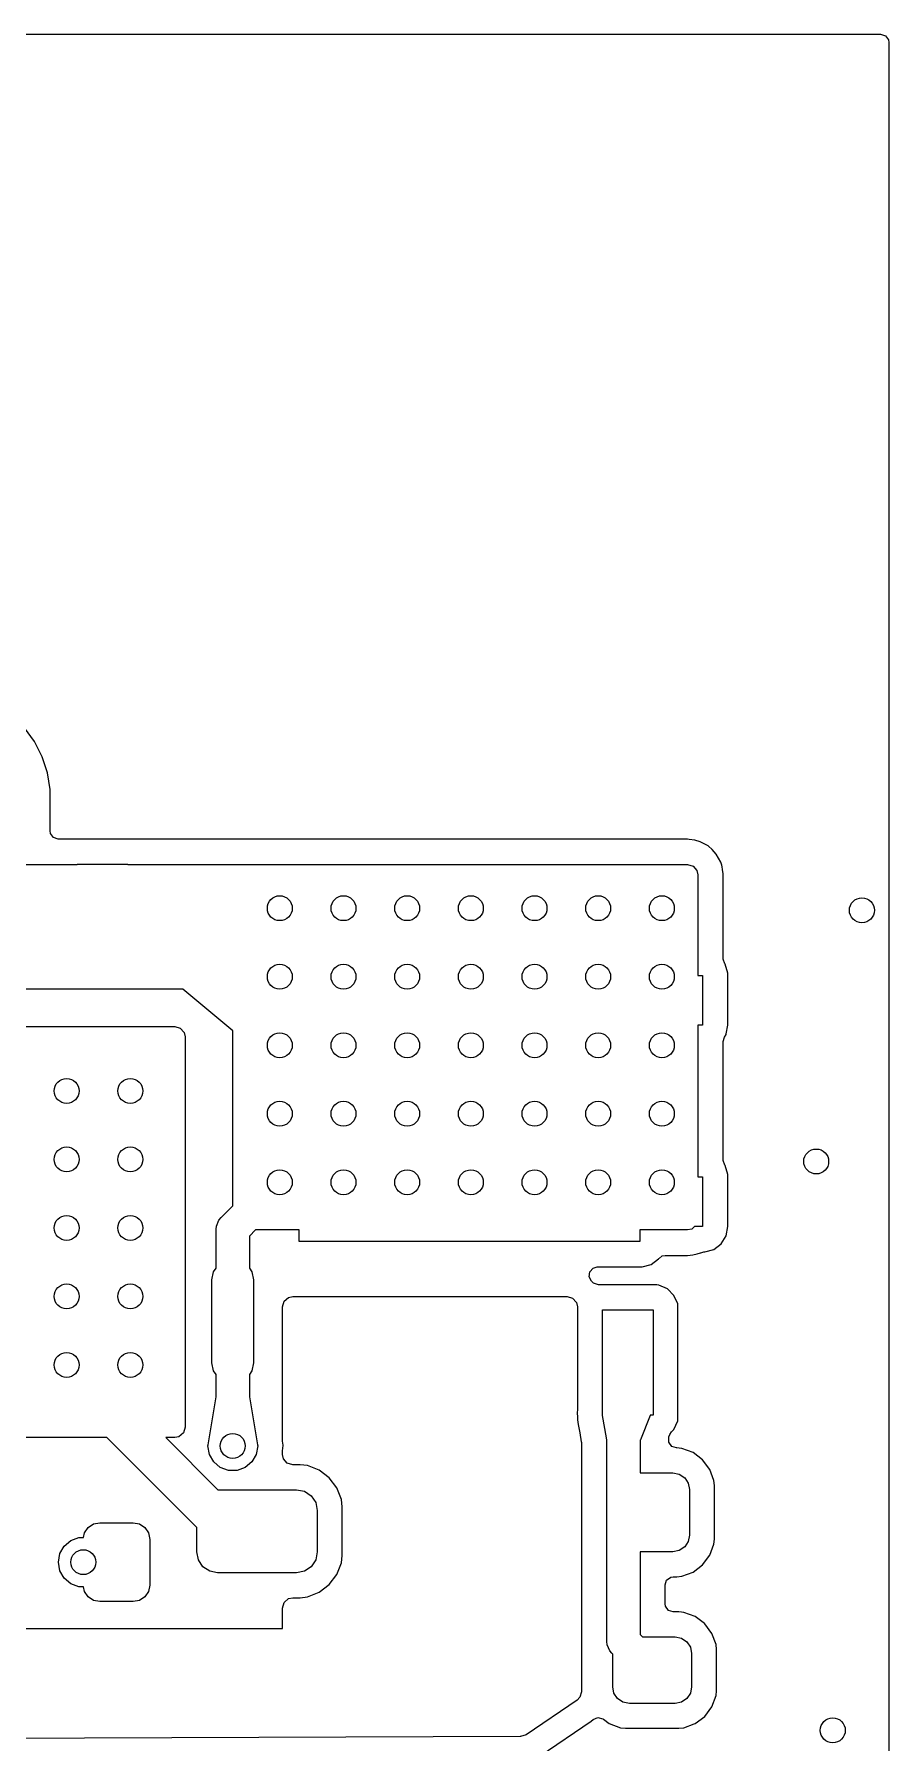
# Model space of a CAD drawing. Extents: x 4.86 to 6.59, y -5.87 to -4.13.
# Drawn here: x 6.189 to 6.594, y -4.944 to -4.134 of the extents above; entities that cross this region are included whole.
import ezdxf

# ---------------------------------------------------------------- set-up
doc = ezdxf.new("R2010")
doc.units = 0
doc.header["$MEASUREMENT"] = 0
doc.layers.add('BLACK', color=7, linetype='CONTINUOUS')

msp = doc.modelspace()

# ---------------------------------------------------------------- linework, layer by layer
at = {"layer": 'BLACK', "linetype": 'CONTINUOUS'}
for p, q in [((4.86612, -4.13388), (6.59057, -4.13388)), ((6.59057, -4.13388), (6.59286, -4.13462)), ((6.59286, -4.13462), (6.59428, -4.13657)), ((6.59428, -4.13657), (6.59447, -4.13778)), ((6.59447, -4.13778), (6.59447, -5.05634)), ((6.18946, -4.46923), (6.18472, -4.46271)), ((6.19312, -4.47641), (6.18946, -4.46923)), ((6.18946, -4.46923), (6.18946, -4.46923)), ((6.19516, -4.48269), (6.19312, -4.47641)), ((6.19561, -4.48407), (6.19516, -4.48269)), ((6.19687, -4.49203), (6.19561, -4.48407)), ((6.19687, -4.51163), (6.19687, -4.49203)), ((6.19706, -4.51284), (6.19687, -4.51163)), ((6.19848, -4.51479), (6.19706, -4.51284)), ((6.20077, -4.51553), (6.19848, -4.51479)), ((6.49906, -4.51553), (6.20077, -4.51553)), ((6.49985, -4.51565), (6.49906, -4.51553)), ((6.49906, -4.51553), (6.49906, -4.51553)), ((6.50244, -4.51602), (6.49985, -4.51565)), ((6.50508, -4.51679), (6.50244, -4.51602)), ((6.50244, -4.51602), (6.50244, -4.51602)), ((6.5089, -4.51873), (6.50508, -4.51679)), ((6.50508, -4.51679), (6.50508, -4.51679)), ((6.50902, -4.5188), (6.5089, -4.51873)), ((6.51078, -4.52046), (6.50902, -4.5188)), ((6.18504, -4.52756), (6.20965, -4.52756)), ((6.20965, -4.52756), (6.20965, -4.52736)), ((6.20965, -4.52736), (6.23366, -4.52736)), ((6.23366, -4.52736), (6.23366, -4.52756)), ((6.23366, -4.52756), (6.49906, -4.52756)), ((6.49906, -4.52756), (6.50169, -4.52833)), ((6.51259, -4.52254), (6.51078, -4.52046)), ((6.51482, -4.52635), (6.51259, -4.52254)), ((6.51525, -4.52786), (6.51482, -4.52635)), ((6.51543, -4.52869), (6.51525, -4.52786)), ((6.51525, -4.52786), (6.51525, -4.52786)), ((6.51525, -4.52786), (6.51525, -4.52786)), ((6.50169, -4.52833), (6.5035, -4.53041)), ((6.5035, -4.53041), (6.50394, -4.53244)), ((6.50394, -4.53244), (6.50394, -4.58012)), ((6.51569, -4.52988), (6.51543, -4.52869)), ((6.51591, -4.53198), (6.51569, -4.52988)), ((6.51596, -4.53244), (6.51591, -4.53198)), ((6.51596, -4.57225), (6.51596, -4.53244)), ((6.51597, -4.57232), (6.51596, -4.57225)), ((6.51675, -4.5746), (6.51597, -4.57232)), ((6.51687, -4.57476), (6.51675, -4.5746)), ((6.51808, -4.57901), (6.51687, -4.57476)), ((6.50394, -4.58012), (6.5061, -4.58012)), ((6.5061, -4.58012), (6.5061, -4.60374)), ((6.51813, -4.58012), (6.51808, -4.57901)), ((6.51808, -4.57901), (6.51808, -4.57901)), ((6.51808, -4.57901), (6.51808, -4.57901)), ((6.51813, -4.60374), (6.51813, -4.58012)), ((6.25984, -4.58661), (6.11118, -4.58661)), ((6.28346, -4.6063), (6.25984, -4.58661)), ((6.03736, -4.60433), (6.25594, -4.60433)), ((6.25594, -4.60433), (6.25858, -4.60511)), ((6.25858, -4.60511), (6.26039, -4.60718)), ((6.26039, -4.60718), (6.26083, -4.60921)), ((6.28346, -4.68932), (6.28346, -4.6063)), ((6.28346, -4.6063), (6.28346, -4.6063)), ((6.5061, -4.60374), (6.50394, -4.60374)), ((6.50394, -4.60374), (6.50394, -4.67559)), ((6.51655, -4.60933), (6.51732, -4.60808)), ((6.51732, -4.60808), (6.51737, -4.60779)), ((6.51737, -4.60779), (6.51813, -4.60374)), ((6.26083, -4.60921), (6.26083, -4.79433)), ((6.51596, -4.61138), (6.51655, -4.60933)), ((6.51596, -4.66773), (6.51596, -4.61138)), ((6.51597, -4.6678), (6.51596, -4.66773)), ((6.51675, -4.67007), (6.51597, -4.6678)), ((6.51687, -4.67023), (6.51675, -4.67007)), ((6.51808, -4.67448), (6.51687, -4.67023)), ((6.50394, -4.67559), (6.5061, -4.67559)), ((6.5061, -4.67559), (6.5061, -4.69921)), ((6.51813, -4.67559), (6.51808, -4.67448)), ((6.51813, -4.69921), (6.51813, -4.67559)), ((6.2779, -4.69489), (6.28346, -4.68932)), ((6.27574, -4.69892), (6.27692, -4.69608)), ((6.27692, -4.69608), (6.2779, -4.69489)), ((6.27559, -4.70046), (6.27574, -4.69892)), ((6.27559, -4.71882), (6.27559, -4.70046)), ((6.29427, -4.70079), (6.29134, -4.70372)), ((6.29134, -4.70372), (6.29134, -4.71882)), ((6.31496, -4.70079), (6.29427, -4.70079)), ((6.31496, -4.7063), (6.31496, -4.70079)), ((6.49906, -4.70079), (6.47638, -4.70079)), ((6.47638, -4.70079), (6.47638, -4.7063)), ((6.50108, -4.70035), (6.49906, -4.70079)), ((6.50239, -4.69921), (6.50108, -4.70035)), ((6.5061, -4.69921), (6.50239, -4.69921)), ((6.51499, -4.70732), (6.51732, -4.70356)), ((6.51732, -4.70356), (6.51813, -4.69921)), ((6.47638, -4.7063), (6.31496, -4.7063)), ((6.48527, -4.7144), (6.48551, -4.71414)), ((6.48551, -4.71414), (6.48561, -4.71423)), ((6.48561, -4.71423), (6.48695, -4.7131)), ((6.48695, -4.7131), (6.48842, -4.71281)), ((6.48842, -4.71281), (6.49905, -4.71281)), ((6.49905, -4.71281), (6.49906, -4.71281)), ((6.49906, -4.71281), (6.50161, -4.71254)), ((6.50161, -4.71254), (6.50364, -4.7121)), ((6.50161, -4.71254), (6.50161, -4.71254)), ((6.50161, -4.71254), (6.50161, -4.71254)), ((6.50364, -4.7121), (6.50514, -4.71167)), ((6.50364, -4.7121), (6.50364, -4.7121)), ((6.50364, -4.7121), (6.50364, -4.7121)), ((6.50514, -4.71167), (6.50537, -4.71157)), ((6.50514, -4.71167), (6.50514, -4.71167)), ((6.50537, -4.71157), (6.50539, -4.71163)), ((6.50539, -4.71163), (6.50681, -4.71121)), ((6.50681, -4.71121), (6.50721, -4.71119)), ((6.50721, -4.71119), (6.51146, -4.70998)), ((6.51146, -4.70998), (6.51499, -4.70732)), ((6.27362, -4.72441), (6.27437, -4.72064)), ((6.27437, -4.72064), (6.27559, -4.71882)), ((6.29134, -4.71882), (6.29256, -4.72064)), ((6.29256, -4.72064), (6.29331, -4.72441)), ((6.45239, -4.72295), (6.4527, -4.72056)), ((6.4527, -4.72056), (6.45435, -4.71881)), ((6.45435, -4.71881), (6.45622, -4.71833)), ((6.45622, -4.71833), (6.47638, -4.71833)), ((6.47638, -4.71833), (6.47693, -4.7183)), ((6.47693, -4.7183), (6.47749, -4.71828)), ((6.47749, -4.71828), (6.48174, -4.71707)), ((6.48174, -4.71707), (6.48527, -4.7144)), ((6.48527, -4.7144), (6.48527, -4.7144)), ((6.27362, -4.76378), (6.27362, -4.72441)), ((6.29331, -4.72441), (6.29331, -4.76378)), ((6.45355, -4.72506), (6.45239, -4.72295)), ((6.45368, -4.72518), (6.45355, -4.72506)), ((6.45382, -4.72534), (6.45368, -4.72518)), ((6.45387, -4.72541), (6.45382, -4.72534)), ((6.45453, -4.72601), (6.45387, -4.72541)), ((6.45682, -4.72675), (6.45453, -4.72601)), ((6.48444, -4.72675), (6.45682, -4.72675)), ((6.48543, -4.72687), (6.48444, -4.72675)), ((6.48948, -4.72865), (6.48543, -4.72687)), ((6.48543, -4.72687), (6.48543, -4.72687)), ((6.48543, -4.72687), (6.48543, -4.72687)), ((6.49261, -4.73178), (6.48948, -4.72865)), ((6.30709, -4.73717), (6.30786, -4.73453)), ((6.30709, -4.80113), (6.30709, -4.73717)), ((6.30786, -4.73453), (6.30994, -4.73272)), ((6.30994, -4.73272), (6.31197, -4.73228)), ((6.31197, -4.73228), (6.44195, -4.73228)), ((6.44195, -4.73228), (6.44459, -4.73306)), ((6.44459, -4.73306), (6.44639, -4.73514)), ((6.44639, -4.73514), (6.44683, -4.73717)), ((6.44683, -4.73717), (6.44683, -4.78633)), ((6.45866, -4.78858), (6.45866, -4.73858)), ((6.45866, -4.73858), (6.48268, -4.73858)), ((6.48268, -4.73858), (6.48268, -4.78858)), ((6.49439, -4.73583), (6.49261, -4.73178)), ((6.49451, -4.73682), (6.49439, -4.73583)), ((6.49451, -4.79035), (6.49451, -4.73682)), ((6.27437, -4.76755), (6.27362, -4.76378)), ((6.27559, -4.76937), (6.27437, -4.76755)), ((6.27559, -4.77981), (6.27559, -4.76937)), ((6.29256, -4.76755), (6.29134, -4.76937)), ((6.29134, -4.76937), (6.29134, -4.77979)), ((6.29331, -4.76378), (6.29256, -4.76755)), ((6.27174, -4.80262), (6.27553, -4.77991)), ((6.27553, -4.77991), (6.27559, -4.77981)), ((6.29134, -4.77979), (6.2914, -4.77991)), ((6.2914, -4.77991), (6.29519, -4.80262)), ((6.44679, -4.78698), (6.44677, -4.78712)), ((6.44677, -4.78712), (6.44677, -4.78712)), ((6.44677, -4.78712), (6.44683, -4.78989)), ((6.44683, -4.78633), (6.44679, -4.78698)), ((6.26083, -4.79433), (6.26005, -4.79697)), ((6.44683, -4.78989), (6.44683, -4.78999)), ((6.44683, -4.78999), (6.44683, -4.79035)), ((6.44683, -4.79035), (6.44684, -4.79049)), ((6.44684, -4.79049), (6.44683, -4.79049)), ((6.44683, -4.79049), (6.44685, -4.79067)), ((6.44685, -4.79067), (6.44685, -4.79086)), ((6.44685, -4.79086), (6.44685, -4.79086)), ((6.44685, -4.79086), (6.44725, -4.79306)), ((6.44725, -4.79306), (6.44795, -4.79698)), ((6.45871, -4.78858), (6.45866, -4.78858)), ((6.45869, -4.78873), (6.45871, -4.78858)), ((6.45979, -4.79484), (6.45869, -4.78873)), ((6.46076, -4.80021), (6.45979, -4.79484)), ((6.48129, -4.78876), (6.47669, -4.8003)), ((6.48268, -4.78858), (6.48129, -4.78858)), ((6.48129, -4.78858), (6.48129, -4.78876)), ((6.4915, -4.79649), (6.49261, -4.79538)), ((6.49261, -4.79538), (6.49439, -4.79134)), ((6.49439, -4.79134), (6.49451, -4.79035)), ((6.22385, -4.79921), (6.07516, -4.79921)), ((6.26646, -4.84182), (6.22385, -4.79921)), ((6.25594, -4.79921), (6.25169, -4.79921)), ((6.25169, -4.79921), (6.27639, -4.82391)), ((6.25797, -4.79877), (6.25594, -4.79921)), ((6.26005, -4.79697), (6.25797, -4.79877)), ((6.27165, -4.80315), (6.27174, -4.80267)), ((6.27237, -4.80719), (6.27165, -4.80315)), ((6.27174, -4.80267), (6.27174, -4.80262)), ((6.29528, -4.80315), (6.29456, -4.80719)), ((6.29519, -4.80262), (6.29518, -4.80263)), ((6.29518, -4.80263), (6.29528, -4.80315)), ((6.30713, -4.80177), (6.30709, -4.80113)), ((6.30729, -4.80296), (6.30713, -4.80177)), ((6.30718, -4.80411), (6.30731, -4.80315)), ((6.30731, -4.80315), (6.30729, -4.80296)), ((6.44795, -4.79698), (6.44795, -4.79698)), ((6.44795, -4.79698), (6.4487, -4.80114)), ((6.4487, -4.80114), (6.44874, -4.80135)), ((6.44874, -4.80135), (6.44882, -4.80221)), ((6.44882, -4.80221), (6.44882, -4.91966)), ((6.46083, -4.80034), (6.46076, -4.80021)), ((6.46083, -4.89587), (6.46083, -4.80034)), ((6.47669, -4.8003), (6.47657, -4.80042)), ((6.47657, -4.80042), (6.47657, -4.81594)), ((6.49016, -4.79901), (6.49025, -4.79877)), ((6.49016, -4.80142), (6.49016, -4.79901)), ((6.49158, -4.80337), (6.49016, -4.80142)), ((6.49025, -4.79877), (6.49063, -4.7978)), ((6.49063, -4.7978), (6.4915, -4.79649)), ((6.49387, -4.80411), (6.49158, -4.80337)), ((6.27442, -4.81074), (6.27237, -4.80719)), ((6.27756, -4.81338), (6.27442, -4.81074)), ((6.29251, -4.81074), (6.28937, -4.81338)), ((6.29456, -4.80719), (6.29251, -4.81074)), ((6.30709, -4.80517), (6.30713, -4.80453)), ((6.30709, -4.8072), (6.30709, -4.80517)), ((6.30753, -4.80923), (6.30709, -4.8072)), ((6.30713, -4.80453), (6.30718, -4.80411)), ((6.30933, -4.81131), (6.30753, -4.80923)), ((6.31197, -4.81208), (6.30933, -4.81131)), ((6.49401, -4.80411), (6.49387, -4.80411)), ((6.49513, -4.80423), (6.49401, -4.80411)), ((6.49401, -4.80411), (6.49401, -4.80411)), ((6.49636, -4.80437), (6.49513, -4.80423)), ((6.50167, -4.80635), (6.49636, -4.80437)), ((6.49636, -4.80437), (6.49636, -4.80437)), ((6.49636, -4.80437), (6.49636, -4.80437)), ((6.49636, -4.80437), (6.49636, -4.80437)), ((6.5062, -4.80974), (6.50167, -4.80635)), ((6.5096, -4.81428), (6.5062, -4.80974)), ((6.5062, -4.80974), (6.5062, -4.80974)), ((6.5062, -4.80974), (6.5062, -4.80974)), ((6.5062, -4.80974), (6.5062, -4.80974)), ((6.28141, -4.81478), (6.27756, -4.81338)), ((6.28552, -4.81478), (6.28141, -4.81478)), ((6.28937, -4.81338), (6.28552, -4.81478)), ((6.3154, -4.81208), (6.31197, -4.81208)), ((6.31708, -4.81229), (6.3154, -4.81208)), ((6.3154, -4.81208), (6.3154, -4.81208)), ((6.31888, -4.8125), (6.31708, -4.81229)), ((6.32442, -4.81469), (6.31888, -4.8125)), ((6.32917, -4.81829), (6.32442, -4.81469)), ((6.33277, -4.82303), (6.32917, -4.81829)), ((6.47657, -4.81594), (6.49213, -4.81594)), ((6.49213, -4.81594), (6.49514, -4.81654)), ((6.49514, -4.81654), (6.49769, -4.81825)), ((6.49769, -4.81825), (6.4994, -4.82081)), ((6.51158, -4.81959), (6.5096, -4.81428)), ((6.51183, -4.82193), (6.51158, -4.81959)), ((6.51158, -4.81959), (6.51158, -4.81959)), ((6.27639, -4.82391), (6.3137, -4.82391)), ((6.3137, -4.82391), (6.31747, -4.82466)), ((6.31747, -4.82466), (6.32066, -4.8268)), ((6.32066, -4.8268), (6.32279, -4.82999)), ((6.33496, -4.82858), (6.33277, -4.82303)), ((6.33277, -4.82303), (6.33277, -4.82303)), ((6.33277, -4.82303), (6.33277, -4.82303)), ((6.4994, -4.82081), (6.5, -4.82382)), ((6.5, -4.82382), (6.5, -4.84547)), ((6.51183, -4.84736), (6.51183, -4.82193)), ((6.32279, -4.82999), (6.32354, -4.83376)), ((6.32354, -4.83376), (6.32354, -4.85344)), ((6.33537, -4.83206), (6.33496, -4.82858)), ((6.33537, -4.85514), (6.33537, -4.83206)), ((6.2132, -4.84443), (6.2149, -4.84187)), ((6.2149, -4.84187), (6.21746, -4.84017)), ((6.21746, -4.84017), (6.22047, -4.83957)), ((6.22047, -4.83957), (6.23622, -4.83957)), ((6.23622, -4.83957), (6.23923, -4.84017)), ((6.23923, -4.84017), (6.24179, -4.84187)), ((6.24179, -4.84187), (6.2435, -4.84443)), ((6.26646, -4.85344), (6.26646, -4.84182)), ((6.2015, -4.85423), (6.20355, -4.85068)), ((6.20355, -4.85068), (6.20669, -4.84804)), ((6.20669, -4.84804), (6.21055, -4.84664)), ((6.21055, -4.84664), (6.21276, -4.84664)), ((6.21276, -4.84664), (6.2132, -4.84443)), ((6.2435, -4.84443), (6.24409, -4.84744)), ((6.24409, -4.84744), (6.24409, -4.86909)), ((6.49769, -4.85104), (6.49514, -4.85275)), ((6.4994, -4.84849), (6.49769, -4.85104)), ((6.5, -4.84547), (6.4994, -4.84849)), ((6.5096, -4.85501), (6.51158, -4.8497)), ((6.51158, -4.8497), (6.51183, -4.84736)), ((6.20079, -4.85827), (6.2015, -4.85423)), ((6.2015, -4.86231), (6.20079, -4.85827)), ((6.26721, -4.85721), (6.26646, -4.85344)), ((6.26934, -4.8604), (6.26721, -4.85721)), ((6.32279, -4.85721), (6.32066, -4.8604)), ((6.32354, -4.85344), (6.32279, -4.85721)), ((6.33277, -4.86416), (6.33496, -4.85862)), ((6.33496, -4.85862), (6.33537, -4.85514)), ((6.49213, -4.85335), (6.47657, -4.85335)), ((6.47657, -4.85335), (6.47657, -4.8926)), ((6.49514, -4.85275), (6.49213, -4.85335)), ((6.50167, -4.86294), (6.5062, -4.85955)), ((6.5062, -4.85955), (6.5096, -4.85501)), ((6.20355, -4.86586), (6.2015, -4.86231)), ((6.20669, -4.8685), (6.20355, -4.86586)), ((6.27253, -4.86253), (6.26934, -4.8604)), ((6.2763, -4.86328), (6.27253, -4.86253)), ((6.3137, -4.86328), (6.2763, -4.86328)), ((6.31747, -4.86253), (6.3137, -4.86328)), ((6.32066, -4.8604), (6.31747, -4.86253)), ((6.32917, -4.86891), (6.33277, -4.86416)), ((6.48841, -4.86907), (6.48915, -4.86678)), ((6.48915, -4.86678), (6.4911, -4.86537)), ((6.4911, -4.86537), (6.4923, -4.86518)), ((6.4923, -4.86518), (6.49401, -4.86518)), ((6.49401, -4.86518), (6.49636, -4.86492)), ((6.49401, -4.86518), (6.49401, -4.86518)), ((6.49636, -4.86492), (6.49901, -4.86393)), ((6.49901, -4.86393), (6.50167, -4.86294)), ((6.50167, -4.86294), (6.50167, -4.86294)), ((6.50167, -4.86294), (6.50167, -4.86294)), ((6.21055, -4.8699), (6.20669, -4.8685)), ((6.21276, -4.8699), (6.21055, -4.8699)), ((6.2132, -4.87211), (6.21276, -4.8699)), ((6.2149, -4.87466), (6.2132, -4.87211)), ((6.21746, -4.87637), (6.2149, -4.87466)), ((6.22047, -4.87697), (6.21746, -4.87637)), ((6.23923, -4.87637), (6.23622, -4.87697)), ((6.24179, -4.87466), (6.23923, -4.87637)), ((6.2435, -4.87211), (6.24179, -4.87466)), ((6.24409, -4.86909), (6.2435, -4.87211)), ((6.30786, -4.87736), (6.30994, -4.87556)), ((6.30994, -4.87556), (6.31197, -4.87511)), ((6.31197, -4.87511), (6.3154, -4.87511)), ((6.3154, -4.87511), (6.31888, -4.8747)), ((6.3154, -4.87511), (6.3154, -4.87511)), ((6.31888, -4.8747), (6.32442, -4.87251)), ((6.32442, -4.87251), (6.32917, -4.86891)), ((6.48841, -4.87797), (6.48841, -4.86907)), ((6.23622, -4.87697), (6.22047, -4.87697)), ((6.30709, -4.88), (6.30786, -4.87736)), ((6.30709, -4.88976), (6.30709, -4.88)), ((6.4886, -4.87918), (6.48841, -4.87797)), ((6.49001, -4.88113), (6.4886, -4.87918)), ((6.4923, -4.88187), (6.49001, -4.88113)), ((6.49499, -4.88187), (6.4923, -4.88187)), ((6.49499, -4.88187), (6.49499, -4.88187)), ((6.49611, -4.88199), (6.49499, -4.88187)), ((6.49734, -4.88212), (6.49611, -4.88199)), ((6.50265, -4.8841), (6.49734, -4.88212)), ((6.49734, -4.88212), (6.49734, -4.88212)), ((6.49734, -4.88212), (6.49734, -4.88212)), ((6.49734, -4.88212), (6.49734, -4.88212)), ((6.50702, -4.88737), (6.50265, -4.8841)), ((6.06753, -4.88976), (6.30709, -4.88976)), ((6.50719, -4.8875), (6.50702, -4.88737)), ((6.51058, -4.89203), (6.50719, -4.8875)), ((6.50719, -4.8875), (6.50719, -4.8875)), ((6.50719, -4.8875), (6.50719, -4.8875)), ((6.51256, -4.89734), (6.51058, -4.89203)), ((6.46098, -4.8974), (6.46083, -4.89587)), ((6.46215, -4.90024), (6.46098, -4.8974)), ((6.46313, -4.90143), (6.46215, -4.90024)), ((6.47657, -4.8926), (6.47767, -4.8937)), ((6.47767, -4.8937), (6.49311, -4.8937)), ((6.49311, -4.8937), (6.49612, -4.8943)), ((6.49612, -4.8943), (6.49868, -4.89601)), ((6.49868, -4.89601), (6.50038, -4.89856)), ((6.50038, -4.89856), (6.50098, -4.90157)), ((6.51281, -4.89969), (6.51256, -4.89734)), ((6.51256, -4.89734), (6.51256, -4.89734)), ((6.51281, -4.91921), (6.51281, -4.89969)), ((6.46358, -4.90188), (6.46313, -4.90143)), ((6.46358, -4.91732), (6.46358, -4.90188)), ((6.50098, -4.90157), (6.50098, -4.91732)), ((6.44668, -4.9237), (6.42249, -4.94011)), ((6.44804, -4.9223), (6.44668, -4.9237)), ((6.44882, -4.91966), (6.44804, -4.9223)), ((6.46418, -4.92034), (6.46358, -4.91732)), ((6.46589, -4.92289), (6.46418, -4.92034)), ((6.46844, -4.9246), (6.46589, -4.92289)), ((6.47146, -4.9252), (6.46844, -4.9246)), ((6.49612, -4.9246), (6.49311, -4.9252)), ((6.49868, -4.92289), (6.49612, -4.9246)), ((6.50038, -4.92034), (6.49868, -4.92289)), ((6.50098, -4.91732), (6.50038, -4.92034)), ((6.51058, -4.92686), (6.51256, -4.92155)), ((6.51256, -4.92155), (6.51281, -4.91921)), ((6.45343, -4.93365), (6.45435, -4.93288)), ((6.45435, -4.93288), (6.45658, -4.93198)), ((6.45658, -4.93198), (6.45892, -4.93257)), ((6.45892, -4.93257), (6.45919, -4.93275)), ((6.45919, -4.93275), (6.46192, -4.9348)), ((6.49311, -4.9252), (6.47146, -4.9252)), ((6.50265, -4.9348), (6.50719, -4.9314)), ((6.50719, -4.9314), (6.51058, -4.92686)), ((6.41977, -4.94095), (5.55217, -4.94386)), ((6.41987, -4.94095), (6.41977, -4.94095)), ((6.42249, -4.94011), (6.41987, -4.94095)), ((6.42925, -4.95006), (6.45343, -4.93365)), ((6.46192, -4.9348), (6.46722, -4.93678)), ((6.46722, -4.93678), (6.46722, -4.93678)), ((6.46722, -4.93678), (6.46723, -4.93678)), ((6.46723, -4.93678), (6.46957, -4.93703)), ((6.46957, -4.93703), (6.49499, -4.93703)), ((6.49499, -4.93703), (6.49734, -4.93678)), ((6.49734, -4.93678), (6.50222, -4.93496)), ((6.50222, -4.93496), (6.50265, -4.9348)), ((6.50265, -4.9348), (6.50265, -4.9348)), ((6.50265, -4.9348), (6.50265, -4.9348))]:
    msp.add_line(p, q, dxfattribs=at)
at = {"layer": 'BLACK'}
for centre in [(6.30577, -4.54823), (6.33596, -4.54823), (6.36614, -4.54823), (6.39633, -4.54823), (6.42651, -4.54823), (6.45669, -4.54823), (6.48688, -4.54823), (6.58169, -4.54921), (6.30577, -4.58071), (6.33596, -4.58071), (6.36614, -4.58071), (6.39633, -4.58071), (6.42651, -4.58071), (6.45669, -4.58071), (6.48688, -4.58071), (6.30577, -4.61319), (6.33596, -4.61319), (6.36614, -4.61319), (6.39633, -4.61319), (6.42651, -4.61319), (6.45669, -4.61319), (6.48688, -4.61319), (6.20472, -4.63484), (6.23491, -4.63484), (6.30577, -4.64567), (6.33596, -4.64567), (6.36614, -4.64567), (6.39633, -4.64567), (6.42651, -4.64567), (6.45669, -4.64567), (6.48688, -4.64567), (6.20472, -4.66732), (6.23491, -4.66732), (6.56004, -4.66831), (6.30577, -4.67815), (6.33596, -4.67815), (6.36614, -4.67815), (6.39633, -4.67815), (6.42651, -4.67815), (6.45669, -4.67815), (6.48688, -4.67815), (6.20472, -4.6998), (6.23491, -4.6998), (6.20472, -4.73228), (6.23491, -4.73228), (6.20472, -4.76476), (6.23491, -4.76476), (6.28346, -4.80315), (6.2126, -4.85827), (6.56791, -4.93799)]:
    msp.add_circle(centre, 0.00591, dxfattribs=at)

doc.saveas('drawing.dxf')
